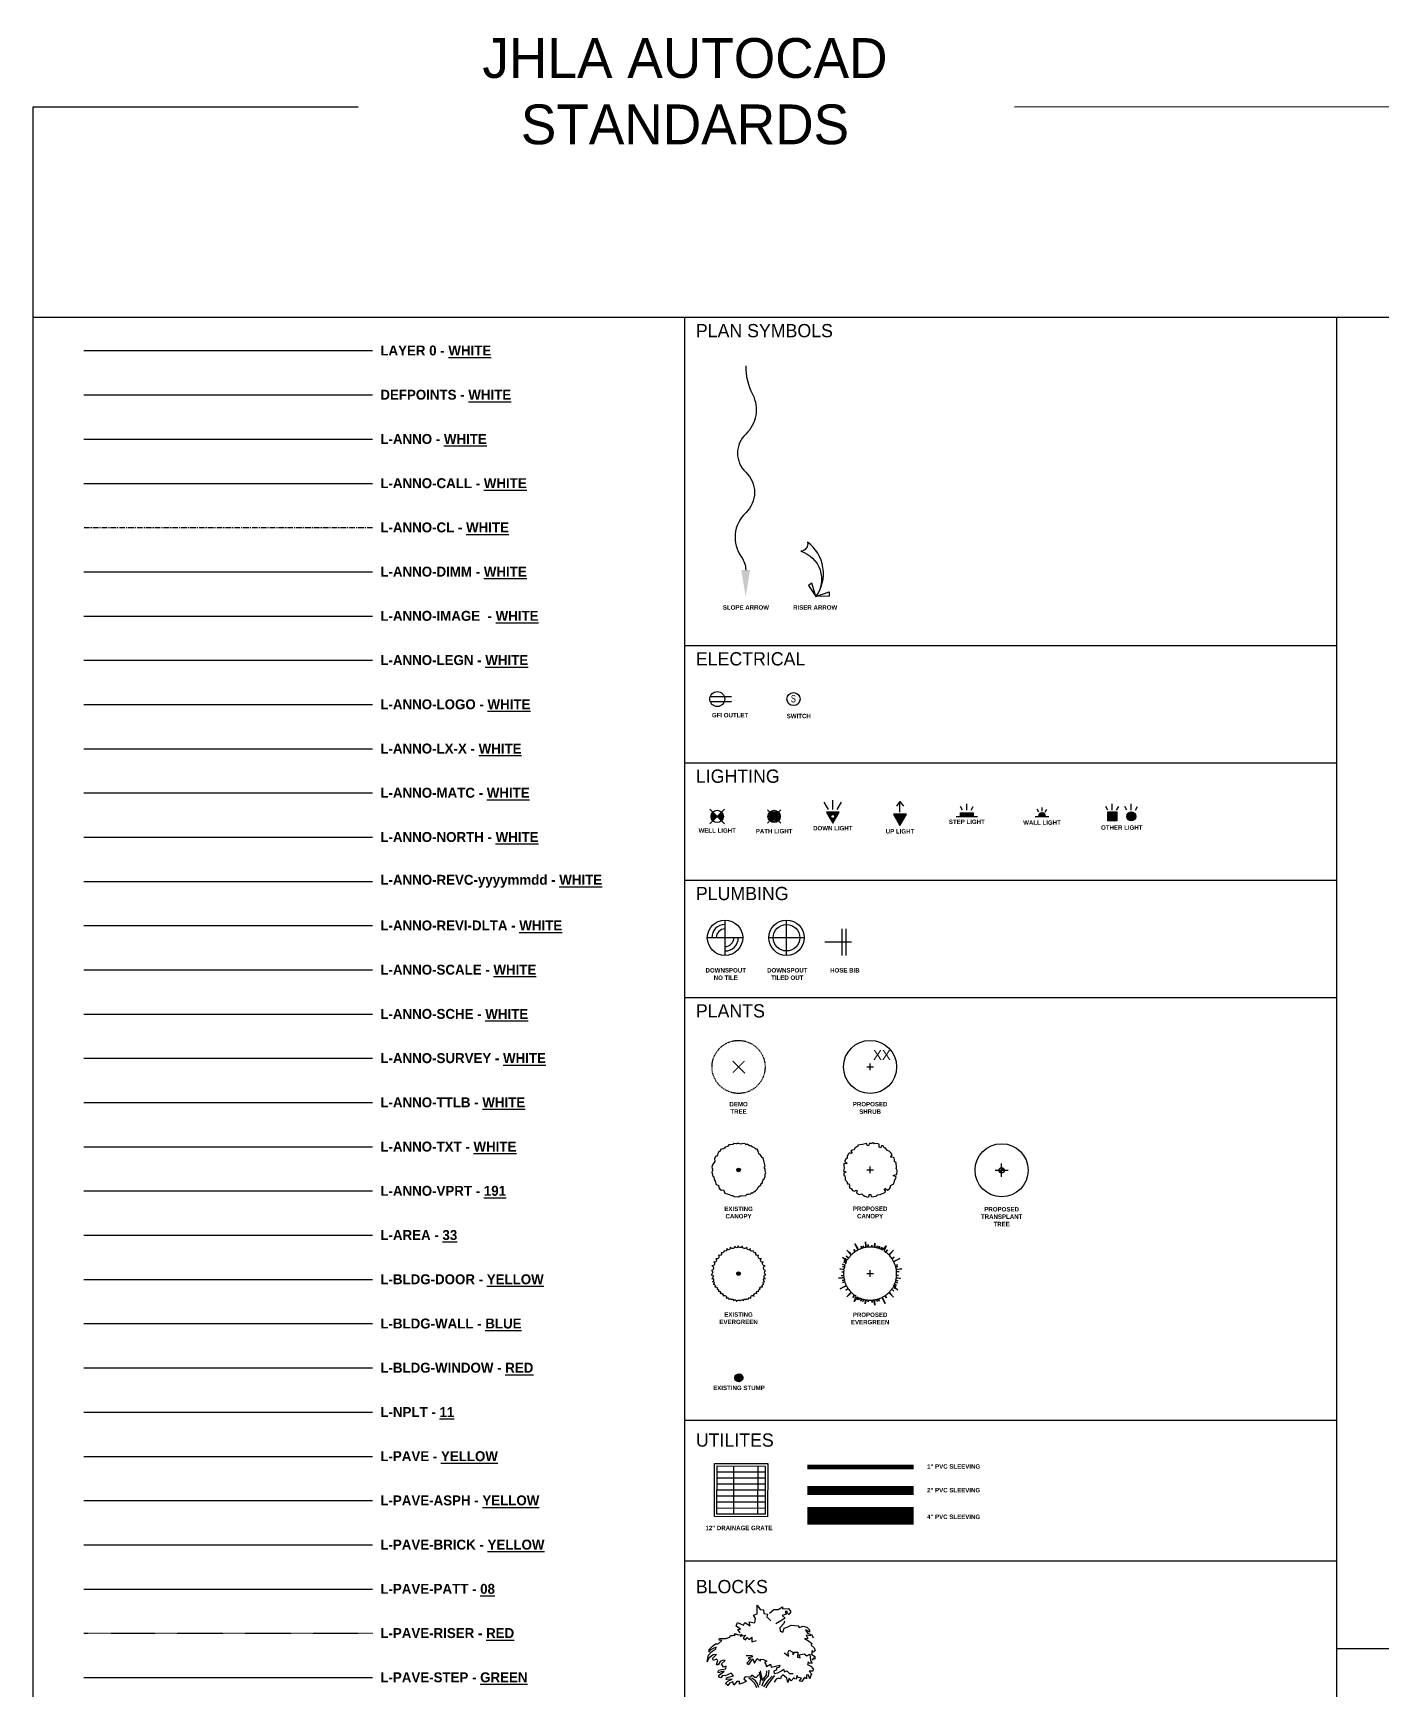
# Model space of a CAD drawing. Header units: inches. Extents: x -415 to 14109, y -1276 to 3235.
# Drawn here: x -414.8 to -109.8, y -550.2 to -175.6 of the extents above; entities that cross this region are included whole.
import ezdxf
from ezdxf.enums import TextEntityAlignment as Align

# ---------------------------------------------------------------- set-up
doc = ezdxf.new("R2010")
doc.units = ezdxf.units.IN
doc.header["$MEASUREMENT"] = 0
doc.set_wipeout_variables(frame=1)
for name, pattern in [('CENTER', [2, 1.25, -0.25, 0.25, -0.25]), ('DASHED', [0.75, 0.5, -0.25]), ('HIDDEN2', [0.1875, 0.125, -0.0625])]:
    doc.linetypes.add(name, pattern=pattern)
for name, color, linetype in [('L-ANNO', 7, 'Continuous'), ('L-ANNO-CALL', 7, 'Continuous'), ('L-ANNO-CL', 7, 'CENTER'), ('L-ANNO-DIMM', 7, 'Continuous'), ('L-ANNO-IMAGE', 7, 'Continuous'), ('L-ANNO-LEGN', 7, 'Continuous'), ('L-ANNO-LOGO', 7, 'Continuous'), ('L-ANNO-LX-X', 7, 'Continuous'), ('L-ANNO-MATC', 7, 'Continuous'), ('L-ANNO-NORTH', 7, 'Continuous'), ('L-ANNO-REVC-yyyymmdd', 7, 'Continuous'), ('L-ANNO-REVI-DLTA', 7, 'Continuous'), ('L-ANNO-SCALE', 7, 'Continuous'), ('L-ANNO-SCHE', 7, 'Continuous'), ('L-ANNO-SURVEY', 7, 'Continuous'), ('L-ANNO-TTLB', 7, 'Continuous'), ('L-ANNO-TXT', 7, 'Continuous'), ('L-BLDG-DOOR', 2, 'Continuous'), ('L-BLDG-WALL', 5, 'Continuous'), ('L-BLDG-WINDOW', 1, 'Continuous'), ('L-PAVE', 2, 'Continuous'), ('L-PAVE-ASPH', 2, 'Continuous'), ('L-PAVE-BRICK', 2, 'Continuous'), ('L-PAVE-PATT', 8, 'Continuous'), ('L-PAVE-RISER', 1, 'HIDDEN2'), ('L-PAVE-STEP', 3, 'Continuous'), ('L-PLNT-SHRB', 2, 'Continuous'), ('L-PLNT-TRAN', 2, 'Continuous'), ('L-PLNT-TREE', 2, 'Continuous'), ('L-TOPO-ANNO', 7, 'Continuous'), ('L-TTLB', 7, 'Continuous'), ('L-UTIL-DS', 30, 'Continuous'), ('L-UTIL-GFI', 30, 'Continuous'), ('L-UTIL-HB', 30, 'Continuous'), ('L-UTIL-LIGHT', 30, 'Continuous'), ('L-UTIL-SLEEVING', 9, 'DASHED'), ('L-UTIL-STRM', 30, 'STORM'), ('L-UTIL-SWCH', 30, 'Continuous'), ('LD-DEMO-PLNT', 8, 'HIDDEN2'), ('LX-STUMP', 1, 'Continuous'), ('LX-TREE', 83, 'Continuous')]:
    doc.layers.add(name, color=color, linetype=linetype)
for name, color, linetype, plot in [('L-ANNO-VPRT', 191, 'Continuous', False), ('L-AREA', 33, 'Continuous', False), ('L-NPLT', 11, 'Continuous', False)]:
    doc.layers.add(name, color=color, linetype=linetype, plot=plot)
doc.styles.add('JHLA Title 2', font='')
doc.styles.get("Standard").update_dxf_attribs({"font": ''})
doc.styles.add('TEXT 1-8', font='', dxfattribs={"height": 12})
doc.styles.add('TEXT 24', font='', dxfattribs={"height": 2.25})
doc.styles.get('JHLA Title 2').set_extended_font_data('Avenir LT Std 55 Roman')
doc.styles.get('Standard').set_extended_font_data('FrancophilSans', bold=True)
doc.styles.get('TEXT 1-8').set_extended_font_data('Avenir LT Std 55 Roman')
doc.styles.get('TEXT 24').set_extended_font_data('Avenir LT Std 55 Roman')
doc.linetypes.add('STORM', pattern='A,0.506729,-0.083333,[")",Standard,S=0.1,R=360,X=0,Y=-0.05],-0.116667', length=0.706729)

# ---------------------------------------------------------------- blocks, each defined once
blk = doc.blocks.new('LX-PLNT-TREE-EVER')
for p, q in [((-0.75, 0), (0.75, 0)), ((0, -0.75), (0, 0.75))]:
    blk.add_line(p, q)
at = {"flags": 128}
for points in [[(-4.89, 3.49), (-5.02, 3.63), (-5.4, 3.94), (-5.11, 3.74), (-4.97, 3.65), (-4.81, 3.59)], [(-5.94, 0.89), (-6.2, 0.96), (-6.86, 1.08), (-6.19, 1.04), (-6.07, 1.03), (-5.91, 1.02)], [(-5.99, 0.33), (-6.1, 0.36), (-6.4, 0.41), (-6.09, 0.42), (-5.99, 0.44)], [(-5.3, 2.81), (-5.49, 2.98), (-5.71, 3.18), (-6.28, 3.64), (-5.67, 3.38), (-5.41, 3.29), (-5.09, 3.18)], [(-5.82, 1.45), (-5.91, 1.51), (-6.28, 1.62), (-5.9, 1.53), (-5.8, 1.55)], [(-5.72, 1.81), (-5.8, 1.88), (-6.23, 2.11), (-5.77, 2.02), (-5.65, 2.03)], [(-5.53, 2.34), (-5.63, 2.41), (-5.96, 2.59), (-5.59, 2.47), (-5.48, 2.44)], [(-5.37, 2.68), (-5.5, 2.8), (-5.83, 2.97), (-5.58, 2.86), (-5.45, 2.8), (-5.31, 2.8)], [(-5.45, 2.52), (-5.53, 2.58), (-5.76, 2.74), (-5.52, 2.65), (-5.4, 2.61)], [(4.94, 3.41), (5.04, 3.46), (5.47, 3.71), (5.1, 3.41), (5, 3.32)], [(5.32, 2.77), (5.46, 2.81), (6.74, 3.43), (5.6, 2.79), (5.5, 2.71), (5.38, 2.65)], [(5.69, 1.9), (5.87, 1.94), (6.22, 2.02), (5.95, 1.91), (5.85, 1.86), (5.73, 1.78)], [(5.8, 1.54), (5.91, 1.52), (6.3, 1.58), (5.91, 1.5), (5.83, 1.43)], [(5.92, 0.99), (6.32, 0.99), (7.17, 1.06), (6.29, 0.94), (6.08, 0.9), (5.94, 0.86)], [(5.98, 0.5), (6.07, 0.5), (6.57, 0.46), (6.07, 0.41), (5.99, 0.4)], [(-5.92, -0.99), (-6.32, -0.99), (-7.17, -1.06), (-6.29, -0.94), (-6.08, -0.9), (-5.94, -0.86)], [(-5.32, -2.77), (-5.46, -2.81), (-6.74, -3.43), (-5.6, -2.79), (-5.5, -2.71), (-5.38, -2.65)], [(-5.98, -0.5), (-6.07, -0.5), (-6.57, -0.46), (-6.07, -0.41), (-5.99, -0.4)], [(-5.8, -1.54), (-5.91, -1.52), (-6.3, -1.58), (-5.91, -1.5), (-5.83, -1.43)], [(-5.69, -1.9), (-5.87, -1.94), (-6.22, -2.02), (-5.95, -1.91), (-5.85, -1.86), (-5.73, -1.78)], [(-4.94, -3.41), (-5.04, -3.46), (-5.47, -3.71), (-5.1, -3.41), (-5, -3.32)], [(4.89, -3.49), (5.02, -3.63), (5.4, -3.94), (5.11, -3.74), (4.97, -3.65), (4.81, -3.59)], [(5.3, -2.81), (5.49, -2.98), (5.71, -3.18), (6.28, -3.64), (5.67, -3.38), (5.41, -3.29), (5.09, -3.18)], [(5.37, -2.68), (5.5, -2.8), (5.83, -2.97), (5.58, -2.86), (5.45, -2.8), (5.31, -2.8)], [(5.45, -2.52), (5.53, -2.58), (5.76, -2.74), (5.52, -2.65), (5.4, -2.61)], [(5.53, -2.34), (5.63, -2.41), (5.96, -2.59), (5.59, -2.47), (5.48, -2.44)], [(5.72, -1.81), (5.8, -1.88), (6.23, -2.11), (5.77, -2.02), (5.65, -2.03)], [(5.82, -1.45), (5.91, -1.51), (6.28, -1.62), (5.9, -1.53), (5.8, -1.55)], [(5.94, -0.89), (6.2, -0.96), (6.86, -1.08), (6.19, -1.04), (6.07, -1.03), (5.91, -1.02)], [(5.99, -0.33), (6.1, -0.36), (6.4, -0.41), (6.09, -0.42), (5.99, -0.44)]]:
    blk.add_lwpolyline(points, dxfattribs=at)
at = {"elevation": 0, "flags": 128}
for points in [[(-4.3, 4.18), (-4.44, 4.36), (-4.63, 4.6), (-5.28, 5.3), (-4.61, 4.67), (-4.41, 4.49), (-4.17, 4.32)], [(-3.41, 4.94), (-3.46, 5.04), (-3.71, 5.47), (-3.41, 5.1), (-3.32, 5)], [(-2.77, 5.32), (-2.81, 5.46), (-3.43, 6.74), (-2.79, 5.6), (-2.71, 5.5), (-2.65, 5.38)], [(-1.9, 5.69), (-1.94, 5.87), (-2.02, 6.22), (-1.91, 5.95), (-1.86, 5.85), (-1.78, 5.73)], [(-1.54, 5.8), (-1.52, 5.91), (-1.58, 6.3), (-1.5, 5.91), (-1.43, 5.83)], [(-0.99, 5.92), (-0.99, 6.32), (-1.06, 7.17), (-0.94, 6.29), (-0.9, 6.08), (-0.86, 5.94)], [(-0.5, 5.98), (-0.5, 6.07), (-0.46, 6.57), (-0.41, 6.07), (-0.4, 5.99)], [(0.33, 5.99), (0.36, 6.1), (0.41, 6.4), (0.42, 6.09), (0.44, 5.99)], [(0.89, 5.94), (0.96, 6.2), (1.08, 6.86), (1.04, 6.19), (1.03, 6.07), (1.02, 5.91)], [(1.45, 5.82), (1.51, 5.91), (1.62, 6.28), (1.53, 5.9), (1.55, 5.8)], [(1.81, 5.72), (1.88, 5.8), (2.11, 6.23), (2.02, 5.77), (2.03, 5.65)], [(2.34, 5.53), (2.41, 5.63), (2.59, 5.96), (2.47, 5.59), (2.44, 5.48)], [(2.52, 5.45), (2.58, 5.53), (2.74, 5.76), (2.65, 5.52), (2.61, 5.4)], [(2.68, 5.37), (2.8, 5.5), (2.97, 5.83), (2.86, 5.58), (2.8, 5.45), (2.8, 5.31)], [(2.81, 5.3), (2.98, 5.49), (3.18, 5.71), (3.64, 6.28), (3.38, 5.67), (3.29, 5.41), (3.18, 5.09)], [(3.49, 4.89), (3.63, 5.02), (3.94, 5.4), (3.74, 5.11), (3.65, 4.97), (3.59, 4.81)], [(4.18, 4.3), (4.36, 4.44), (4.6, 4.63), (5.3, 5.28), (4.67, 4.61), (4.49, 4.41), (4.32, 4.17)], [(-4.18, -4.3), (-4.36, -4.44), (-4.6, -4.63), (-5.3, -5.28), (-4.67, -4.61), (-4.49, -4.41), (-4.32, -4.17)], [(-3.49, -4.89), (-3.63, -5.02), (-3.94, -5.4), (-3.74, -5.11), (-3.65, -4.97), (-3.59, -4.81)], [(-2.81, -5.3), (-2.98, -5.49), (-3.18, -5.71), (-3.64, -6.28), (-3.38, -5.67), (-3.29, -5.41), (-3.18, -5.09)], [(-2.68, -5.37), (-2.8, -5.5), (-2.97, -5.83), (-2.86, -5.58), (-2.8, -5.45), (-2.8, -5.31)], [(-2.52, -5.45), (-2.58, -5.53), (-2.74, -5.76), (-2.65, -5.52), (-2.61, -5.4)], [(-2.34, -5.53), (-2.41, -5.63), (-2.59, -5.96), (-2.47, -5.59), (-2.44, -5.48)], [(-1.81, -5.72), (-1.88, -5.8), (-2.11, -6.23), (-2.02, -5.77), (-2.03, -5.65)], [(-1.45, -5.82), (-1.51, -5.91), (-1.62, -6.28), (-1.53, -5.9), (-1.55, -5.8)], [(-0.89, -5.94), (-0.96, -6.2), (-1.08, -6.86), (-1.04, -6.19), (-1.03, -6.07), (-1.02, -5.91)], [(-0.33, -5.99), (-0.36, -6.1), (-0.41, -6.4), (-0.42, -6.09), (-0.44, -5.99)], [(0.5, -5.98), (0.5, -6.07), (0.46, -6.57), (0.41, -6.07), (0.4, -5.99)], [(0.99, -5.92), (0.99, -6.32), (1.06, -7.17), (0.94, -6.29), (0.9, -6.08), (0.86, -5.94)], [(1.54, -5.8), (1.52, -5.91), (1.58, -6.3), (1.5, -5.91), (1.43, -5.83)], [(1.9, -5.69), (1.94, -5.87), (2.02, -6.22), (1.91, -5.95), (1.86, -5.85), (1.78, -5.73)], [(2.77, -5.32), (2.81, -5.46), (3.43, -6.74), (2.79, -5.6), (2.71, -5.5), (2.65, -5.38)], [(3.41, -4.94), (3.46, -5.04), (3.71, -5.47), (3.41, -5.1), (3.32, -5)], [(4.3, -4.18), (4.44, -4.36), (4.63, -4.6), (5.28, -5.3), (4.61, -4.67), (4.41, -4.49), (4.17, -4.32)]]:
    blk.add_lwpolyline(points, dxfattribs=at)
for start, end in [(135.7936, 143.2259), (124.6209, 134.0151), (117.4973, 123.6165), (108.4973, 116.2026), (104.8208, 107.2292), (99.4973, 103.8166), (94.7763, 98.215), (86.8209, 93.7869), (81.4973, 85.8165), (76.0208, 80.2405), (72.4208, 75.0166), (67.0209, 70.2545), (65.2209, 66.0165), (63.4973, 64.2165), (62.0485, 62.2406), (54.4973, 57.9484), (45.7936, 53.2259), (34.6209, 44.0151), (176.8209, 183.7869), (171.4973, 175.8165), (166.0208, 170.2405), (162.4208, 165.0166), (157.0209, 160.2545), (155.2209, 156.0165), (153.4973, 154.2165), (152.0485, 152.2406), (144.4973, 147.9484), (27.4973, 33.6165), (18.4973, 26.2026), (14.8208, 17.2292), (9.4973, 13.8166), (4.7763, 8.215), (356.8209, 3.7869), (184.7763, 188.215), (189.4973, 193.8166), (194.8208, 197.2292), (198.4973, 206.2026), (207.4973, 213.6165), (214.6209, 224.0151), (315.7936, 323.2259), (324.4973, 327.9484), (332.0485, 332.2406), (333.4973, 334.2165), (335.2209, 336.0165), (337.0209, 340.2545), (342.4208, 345.0166), (346.0208, 350.2405), (351.4973, 355.8165), (225.7936, 233.2259), (234.4973, 237.9484), (242.0485, 242.2406), (243.4973, 244.2165), (245.2209, 246.0165), (247.0209, 250.2545), (252.4208, 255.0166), (256.0208, 260.2405), (261.4973, 265.8165), (266.8209, 273.7869), (274.7763, 278.215), (279.4973, 283.8166), (284.8208, 287.2292), (288.4973, 296.2026), (297.4973, 303.6165), (304.6209, 314.0151)]:
    blk.add_arc((0, 0), 6, start, end)
blk = doc.blocks.new('L-ANNO-RISER')
at = {"linetype": 'Continuous'}
blk.add_lwpolyline([(-1.59, -6.56, 0.414214), (-3.51, 5.76, -0.487847), (-5.03, 3.68, -0.517065)], format="xyb", close=True, dxfattribs=at)
for points in [[(-1.59, -6.56), (-2.48, -3.51), (-3.3, -4.06), (-1.59, -6.56)], [(-1.59, -6.56), (1.41, -5.49), (1.44, -6.48), (-1.59, -6.56)]]:
    blk.add_lwpolyline(points, dxfattribs=at)
blk = doc.blocks.new('LX-PLNT-TREE-CANO')
h = blk.add_hatch(color=256)
h.dxf.hatch_style = 1
h.paths.add_polyline_path([(0.42, 0, 1), (-0.42, 0, 1)])
blk.add_lwpolyline([(-0.26, 5.99), (-0.34, 5.95), (-0.47, 5.92), (-0.65, 5.94), (-1.17, 5.96), (-1.28, 5.75), (-1.8, 5.65), (-2.19, 5.65), (-2.53, 5.31), (-3.06, 5.15), (-3.18, 4.95), (-3.42, 4.76), (-3.55, 4.76), (-4.08, 4.6), (-4.16, 4.26), (-4.57, 4), (-4.68, 3.74), (-4.73, 3.45), (-4.74, 3.33), (-4.93, 3.09), (-5.2, 3.06), (-5.46, 2.49), (-5.36, 1.88), (-5.62, 1.6), (-5.86, 1.2), (-6.07, 0.66), (-5.93, 0.24), (-5.97, 0.24), (-5.92, -0.13), (-5.93, -0.21), (-6.04, -0.52), (-5.78, -1.49), (-5.57, -1.57), (-5.49, -2.19), (-5.31, -2.51), (-5.04, -3.32), (-4.68, -3.45), (-4.56, -3.44), (-4.43, -3.73), (-4.5, -3.92), (-4.23, -4.36), (-3.82, -4.55), (-3.42, -4.52), (-3.29, -4.89), (-3.11, -5.28), (-2.38, -5.44), (-1.54, -5.8), (-1.35, -5.77), (-1.31, -5.81), (-1.21, -5.84), (-1.13, -5.94), (-0.99, -6.01), (-0.05, -6.04), (0.37, -5.85), (0.61, -5.88), (1.68, -5.8), (1.91, -5.49), (2.36, -5.44), (2.75, -5.36), (2.96, -5.1), (3.18, -5.21), (3.33, -5.11), (3.43, -4.91), (3.85, -4.73), (4.27, -4.26), (4.45, -3.87), (5, -3.34), (5.05, -3.14), (5.45, -2.93), (5.45, -2.53), (5.57, -2.35), (5.59, -2.12), (5.81, -2.01), (5.99, -1.49), (5.99, -0.98), (6.15, -0.6), (6.02, -0.26), (5.99, 0.26), (5.89, 0.37), (5.84, 0.69), (5.99, 0.84), (5.79, 1.78), (5.6, 2.77), (5.37, 2.83), (4.92, 3.51), (4.61, 3.64), (4.48, 4.11), (4.29, 4.34), (4.33, 4.54), (4.18, 4.72), (3.88, 4.68), (3.61, 4.97), (3.09, 5.21), (2.78, 5.44), (2.46, 5.49), (1.97, 5.81), (1.74, 5.66), (1.56, 5.82), (1.52, 5.94), (0.97, 5.96), (0.53, 5.86), (0.08, 5.96)], close=True)
blk.add_circle((0, 0), 0.417)
blk = doc.blocks.new('L-PLNT-TREE-EVER')
h = blk.add_hatch(color=256)
h.dxf.hatch_style = 1
h.paths.add_polyline_path([(0.42, 0, 1), (-0.42, 0, 1)])
blk.add_lwpolyline([(-0.12, 6.27, -1.077378), (-0.81, 6.17, -0.729944), (-1.88, 5.96, -0.473908), (-1.88, 5.96, -0.930779), (-2.67, 5.64, -0.725132), (-3.28, 5.12, -0.293955), (-3.28, 5.12, -0.485219), (-3.93, 4.68, -0.782069), (-4.54, 4.14, 0.615438), (-4.54, 4.14, -0.091426), (-4.54, 4.14, -0.741025), (-5.16, 3.36, 0.024001), (-5.16, 3.36, -0.926727), (-5.59, 2.63, -0.765658), (-6.01, 1.74, -0.51887), (-6.01, 1.74, -0.757263), (-6.11, 0.69, -0.584524), (-6.19, -0.24, -0.918259), (-6.08, -1.07, -0.622331), (-6.08, -1.07, -0.880718), (-5.89, -1.83, -1.09233), (-5.74, -2.35, -0.246817), (-5.4, -2.53, -0.349452), (-5.38, -3, -0.162321), (-5.38, -3, -0.652717), (-4.87, -3.54, -0.738967), (-4.58, -3.99, -0.551726), (-4.58, -3.99, -0.793866), (-4.15, -4.51, -0.72317), (-3.51, -5.11, -0.895667), (-2.79, -5.58, -0.732057), (-2.13, -5.87, -0.888677), (-1.64, -5.95, -0.960437), (-1.13, -6.13, -0.779847), (-0.43, -6.28, -0.604595), (0.38, -6.19, -0.756218), (1.09, -6.15, -0.900425), (1.64, -5.95, -0.888677), (2.13, -5.87, -0.732057), (2.79, -5.58, -0.895667), (3.51, -5.11, -0.72317), (4.15, -4.51, -0.793866), (4.58, -3.99), (4.58, -3.99, -0.738967), (4.87, -3.54, -0.652717), (5.38, -3), (5.38, -3, -0.349452), (5.4, -2.53, -0.246817), (5.74, -2.35, -1.09233), (5.89, -1.83, -0.880718), (6.08, -1.07), (6.08, -1.07, -0.918259), (6.19, -0.24, -0.584524), (6.11, 0.69, -0.757263), (6.01, 1.74), (6.01, 1.74, -0.765658), (5.59, 2.63, -0.926727), (5.16, 3.36), (5.16, 3.36, -0.741025), (4.54, 4.14), (4.54, 4.14), (4.54, 4.14, -0.782069), (3.93, 4.68, -0.485219), (3.28, 5.12), (3.28, 5.12, -0.725132), (2.67, 5.64, -0.930779), (1.88, 5.96), (1.88, 5.96, -0.729944), (0.81, 6.17, -0.761613)], format="xyb", close=True)
blk.add_circle((0, 0), 0.417)
blk = doc.blocks.new('*U14')
for points in [[(6, 0), (0, 0)], [(3.87, -3), (3.87, 3)], [(4.82, -3), (4.82, 3)]]:
    blk.add_lwpolyline(points)
blk = doc.blocks.new('*U23')
blk.add_lwpolyline([(0, 24, 0.119311), (1.55, 17.58, -0.334191), (0, 8.54, 0.431717), (0, 0, -0.431717), (0, -9.23, 0.375625), (-0.97, -19.22, -0.153464), (0, -22.16, -0.041725)], format="xyb")
blk.add_solid([(1, -22.16), (0, -28.16), (-1, -22.16)])
blk = doc.blocks.new('L-ANNO-DS-TILEOUT')
for points in [[(0, -4), (0, 4)], [(4, 0), (-4, 0)]]:
    blk.add_lwpolyline(points)
for radius in [4, 3]:
    blk.add_circle((0, 0), radius)
blk = doc.blocks.new('L-ANN-DS-NOTILE')
for points in [[(0, -4), (0, 4)], [(4, 0), (-4, 0)]]:
    blk.add_lwpolyline(points)
blk.add_circle((0, 0), 4)
for radius, start, end in [(3, 90, 180), (2, 90, 180), (2, 270, 360), (3, 270, 360)]:
    blk.add_arc((0, 0), radius, start, end)
blk = doc.blocks.new('L-PLNT-TREE-CANO')
for p, q in [((-0.75, 0), (0.75, 0)), ((0, -0.75), (0, 0.75))]:
    blk.add_line(p, q)
blk.add_lwpolyline([(-5.98, -0.3), (-5.54, -0.38), (-5.51, -0.51), (-5.93, -0.7), (-5.96, -1.22), (-5.75, -1.33), (-5.64, -1.85), (-5.64, -2.25), (-5.3, -2.59), (-5.14, -3.11), (-4.78, -3.11), (-4.59, -3.35), (-4.75, -3.61), (-4.59, -4.14), (-4.25, -4.22), (-3.99, -4.64), (-3.72, -4.74), (-3.44, -4.8), (-3.2, -4.53), (-2.96, -4.72), (-3.04, -5.27), (-2.46, -5.53), (-1.86, -5.43), (-1.57, -5.69), (-1.18, -5.93), (-0.62, -6.14), (-0.2, -6.01), (-0.2, -5.56), (0.16, -5.51), (0.24, -6.01), (0.56, -6.11), (1.53, -5.85), (1.61, -5.64), (2.24, -5.56), (2.56, -5.38), (3.37, -5.11), (3.5, -4.74), (3.21, -4.35), (3.5, -4.22), (3.97, -4.56), (4.42, -4.3), (4.61, -3.88), (4.58, -3.48), (4.95, -3.35), (5.34, -3.17), (5.5, -2.43), (5.87, -1.59), (5.74, -1.48), (5.26, -1.35), (5.31, -1.14), (5.89, -1.06), (6.08, -1.04), (6.1, -0.09), (5.92, 0.33), (5.95, 0.57), (5.87, 1.64), (5.55, 1.88), (5.5, 2.33), (5.42, 2.72), (5.16, 2.93), (4.79, 2.83), (4.68, 2.99), (4.97, 3.41), (4.79, 3.83), (4.32, 4.25), (3.92, 4.43), (3.4, 4.98), (3.19, 5.04), (2.98, 5.43), (2.58, 5.43), (2.4, 5.01), (2.08, 5.14), (2.06, 5.8), (1.53, 5.98), (0.93, 5.88), (0.64, 6.14), (0.3, 6.01), (-0.23, 5.98), (-0.28, 5.54), (-0.6, 5.48), (-0.81, 5.98), (-1.75, 5.77), (-2.75, 5.59), (-2.8, 5.35), (-3.49, 4.91), (-3.62, 4.59), (-4.09, 4.46), (-4.33, 4.27), (-4.09, 3.88), (-4.28, 3.72), (-4.67, 3.85), (-4.96, 3.59), (-5.2, 3.06), (-5.22, 2.64), (-5.49, 2.43), (-5.8, 1.93), (-5.25, 1.59), (-5.41, 1.41), (-5.93, 1.49), (-5.96, 0.93), (-5.85, 0.49), (-5.96, 0.04)], close=True)
blk = doc.blocks.new('L-PLNT-SHRUB')
for p, q in [((-0.75, 0), (0.75, 0)), ((0, -0.75), (0, 0.75))]:
    blk.add_line(p, q)
blk.add_circle((0, 0), 6)
at = {"layer": 'L-NPLT', "insert": (0.67, 3.82), "char_height": 2.25, "attachment_point": 1, "style": 'TEXT 24'}
blk.add_mtext_dynamic_manual_height_columns('XX', width=3.4308, gutter_width=0.625, heights=[0], dxfattribs=at)
blk = doc.blocks.new('L-LITE-01')
h = blk.add_hatch(color=256)
h.paths.add_polyline_path([(-0.99, -0.99), (0, 0), (-0.99, 0.99, 0.198912), (-1.39, 0, 0.198912)])
h.paths.add_polyline_path([(0, 0), (0.99, -0.99, 0.198912), (1.39, 0, 0.198912), (0.99, 0.99)])
for p, q in [((-1.65, 1.65), (0.99, -0.99)), ((-0.99, -0.99), (1.65, 1.65)), ((-1.65, -1.65), (-0.99, -0.99)), ((0.99, -0.99), (1.65, -1.65))]:
    blk.add_line(p, q)
blk.add_circle((0, 0), 1.39)
blk = doc.blocks.new('L-LITE-02')
h = blk.add_hatch(color=256)
edge = h.paths.add_edge_path()
edge.add_arc((0, 0), 0.84, 0, 360)
for p, q in [((-1.52, 1.52), (-0.79, 0.79)), ((0.79, 0.79), (1.52, 1.52)), ((-1.52, -1.52), (-0.79, -0.79)), ((0.79, -0.79), (1.52, -1.52))]:
    blk.add_line(p, q)
for radius in [1.39, 1.12, 0.84]:
    blk.add_circle((0, 0), radius)
blk = doc.blocks.new('L-LITE--03')
h = blk.add_hatch(color=256)
h.paths.add_polyline_path([(1.46, 2.53), (-1.46, 2.53), (0, 0)])
h.paths.add_polyline_path([(0.45, 1.56, 1), (-0.45, 1.56, 1)], flags=16)
for p, q in [((-0.98, 3.13), (-1.94, 4.79)), ((0, 3.13), (0, 5.21)), ((0.98, 3.13), (1.94, 4.79))]:
    blk.add_line(p, q)
blk.add_lwpolyline([(0, 0), (1.46, 2.53), (-1.46, 2.53)], close=True)
blk.add_circle((0, 1.56), 0.445)
blk = doc.blocks.new('L-TRANSHRUB')
h = blk.add_hatch(color=256)
h.dxf.hatch_style = 1
edge = h.paths.add_edge_path()
edge.add_line((-0.6, 0), (0, 0))
edge.add_line((0, 0), (0, -0.6))
edge.add_arc((0, 0), 0.6, 179.9947, 270.0041, ccw=False)
h = blk.add_hatch(color=256)
h.dxf.hatch_style = 1
edge = h.paths.add_edge_path()
edge.add_line((0, 0.6), (0, 0))
edge.add_line((0, 0), (0.6, 0))
edge.add_arc((0, 0), 0.6, 359.9994, 450.1395)
for points in [[(-1.5, 0), (1.5, 0)], [(0, -1.5), (0, 1.5)], [(0, 0.6), (0, -0.6)]]:
    blk.add_lwpolyline(points)
for radius in [6, 0.6]:
    blk.add_circle((0, 0), radius)
blk = doc.blocks.new('LX-PLNT-STMP')
for points in [[(-0.17, 0.85, -0.231652), (0.64, 0.69, -0.547127), (0.56, -0.67, -1.284125)], [(-0.16, 0.81, -0.232144), (0.61, 0.65, -0.548989), (0.53, -0.63, -1.2882)], [(-0.14, 0.73, -0.233284), (0.56, 0.59, -0.553398), (0.49, -0.56, -1.297805)], [(-0.09, 0.49, -0.238828), (0.41, 0.39, -0.576864), (0.34, -0.35, -1.348086)], [(-0.07, 0.4, -0.242036), (0.36, 0.32, -0.592236), (0.29, -0.28, -1.38027)], [(-0.05, 0.32, -0.246695), (0.31, 0.25, -0.617477), (0.25, -0.21, -1.431893)], [(-0.04, 0.28, -0.24992), (0.29, 0.22, -0.63741), (0.22, -0.18, -1.471633)], [(-0.02, 0.2, -0.25973), (0.24, 0.15, -0.716096), (0.17, -0.1, -1.620485)]]:
    blk.add_lwpolyline(points, format="xyb", close=True)
blk = doc.blocks.new('L-UTIL-GFI')
for p, q in [((-1.59, 0.56), (3.24, 0.56)), ((-1.59, -0.56), (3.24, -0.56))]:
    blk.add_line(p, q)
blk.add_circle((0, 0), 1.69)
blk = doc.blocks.new('L-SHRUB-03')
blk.add_wipeout([(5.49, -0.12), (6.25, 1.52), (7.98, 4.04), (10.67, 7.38), (10.33, 3.47), (11.53, 5.24), (13.07, 5.75), (14.24, 5.46), (14.58, 6.66), (15.59, 7.79), (17.96, 5.84), (18.49, 3.2), (19.41, 5.74), (20.55, 4.26), (22.33, 6.23), (22.46, 5.32), (23.46, 5.15), (24.08, 7.33), (24.59, 6.18), (26.53, 5.75), (25.52, 4.26), (25.75, 3.97), (26.79, 3.81), (28.5, 6.11), (29.6, 5.46), (29.64, 7.64), (30.78, 7.54), (31.57, 5.42), (32.36, 8.15), (32.89, 7.84), (31.08, 9.96), (33.26, 9.92), (33.63, 11.27), (32.12, 12.92), (30.27, 13.85), (30.63, 15.47), (30.92, 14.68), (33.03, 14.66), (31.95, 16.36), (32.91, 16.48), (33.83, 17.69), (34.5, 16.98), (34.62, 18.64), (32.65, 19.93), (33.01, 22.21), (33.66, 21.23), (34.69, 22.07), (34.11, 23.82), (32.43, 25.29), (32.77, 26.21), (30.79, 27.83), (29.77, 28.48), (28.5, 29.01), (30.35, 29.17), (29.48, 31.21), (32.06, 30.87), (33.52, 29.74), (32.75, 31.5), (30.27, 32.5), (29.05, 34.45), (31.33, 33.09), (31.38, 34.33), (29.79, 35.9), (27.71, 36.49), (25.33, 35.85), (24.63, 36.71), (20.6, 37.07), (16.38, 35.3), (15.66, 32.97), (13.95, 33.52), (13.88, 35.63), (16.21, 38.21), (16.54, 39.55), (16.96, 41.3), (15.21, 42.96), (17.46, 43.71), (17.04, 45.21), (18.21, 45.54), (18.21, 44.46), (19.13, 43.54), (20.37, 45.13), (18.83, 46.96), (15.29, 46.88), (15.32, 48.02), (12.88, 46.54), (10.19, 46.38), (7.76, 44.34), (8.46, 39.8), (6.13, 42.04), (6.5, 43.73), (4.21, 44.04), (4.09, 46.29), (2.19, 46.36), (0.38, 48.96), (0.3, 43.86), (-1.77, 43.12), (-0.62, 41.05), (-1.04, 38.63), (-4.37, 39.13), (-3.87, 36.8), (-6.95, 38.8), (-7.67, 37.12), (-11.37, 38.71), (-12.12, 36.55), (-9.57, 34.89), (-11.2, 34.55), (-9.69, 32.7), (-8.56, 31.55), (-10.87, 31.46), (-12.36, 32.08), (-13.34, 32.03), (-12.78, 31.19), (-14.12, 31.05), (-15.37, 31.13), (-15.81, 30.06), (-18.26, 29.34), (-21.88, 29.22), (-22.14, 28.55), (-20.66, 28), (-22.7, 26.13), (-24.28, 26.15), (-28.12, 22.72), (-28.19, 21.22), (-27.43, 22.39), (-23.87, 24.21), (-24.09, 23.24), (-26.42, 21.47), (-28.55, 19.38), (-29.3, 15.52), (-28.19, 17.72), (-25.7, 19.63), (-23.78, 19.81), (-26.11, 17.47), (-25.53, 16.22), (-23.7, 16.97), (-22.95, 16.3), (-23.78, 13.69), (-22.72, 13.74), (-21.66, 15.54), (-19.86, 16.47), (-18.7, 16.3), (-20.87, 14.29), (-19.62, 12.32), (-18.06, 12.9), (-18.12, 11.24), (-22.28, 10.47), (-22.86, 9.39), (-22.37, 8.9), (-19.12, 9.9), (-22.31, 7.33), (-22.34, 6.35), (-22.31, 7.33), (-22.34, 6.35), (-21.2, 5.97), (-20.25, 7.38), (-18.59, 7.16), (-15.12, 8.8), (-13.62, 7.05), (-17.53, 6.14), (-18.06, 4.88), (-14.44, 5.12), (-17.1, 3.9), (-18.45, 2.55), (-17.11, 1.47), (-16.02, 2.84), (-14.03, 3.64), (-13.53, 1.55), (-11.78, 3.72), (-10.12, 3.75), (-10.05, 2.17), (-7.65, 2.91), (-5.94, 4.02), (-7.55, 5.34), (-6.7, 6.64), (-4.59, 5.74), (-3.14, 4.81), (-1.02, 2.55), (0.15, -0.06)])
at = {"flags": 128}
for points in [[(-9.69, 32.7), (-11.2, 34.55), (-9.57, 34.89), (-12.12, 36.55), (-11.37, 38.71), (-7.67, 37.12), (-6.95, 38.8), (-3.87, 36.8), (-4.37, 39.13), (-1.04, 38.63), (-0.62, 41.05), (-1.77, 43.12), (0.3, 43.86), (0.38, 48.96), (2.19, 46.36), (4.09, 46.29), (4.21, 44.04), (6.5, 43.73), (6.13, 42.04), (8.46, 39.8)], [(7.76, 44.34), (10.19, 46.38), (12.88, 46.54), (15.32, 48.02), (15.29, 46.88), (18.83, 46.96), (20.37, 45.13), (19.13, 43.54), (18.21, 44.46), (18.21, 45.54), (17.04, 45.21), (17.46, 43.71), (15.21, 42.96), (16.96, 41.3), (11.46, 38.05)], [(16.54, 39.55), (16.21, 38.21), (13.88, 35.63), (13.95, 33.52), (15.66, 32.97), (16.38, 35.3), (18.21, 35.96), (20.6, 37.07), (24.63, 36.71), (25.33, 35.85), (27.71, 36.49), (29.79, 35.9), (31.38, 34.33), (31.33, 33.09), (29.05, 34.45), (30.27, 32.5), (32.75, 31.5), (33.52, 29.74)], [(-22.14, 28.55), (-21.88, 29.22), (-18.26, 29.34), (-15.81, 30.06), (-15.37, 31.13), (-14.12, 31.05), (-12.78, 31.19), (-13.34, 32.03), (-12.36, 32.08), (-10.87, 31.46), (-8.56, 31.55), (-9.69, 30.59), (-6.37, 31.3), (-7.87, 29.38), (-6.62, 28.38), (-5.63, 29.82), (-4.38, 28.74), (-2.79, 29.96), (-2.87, 27.21), (-0.12, 28.05)], [(32.06, 30.87), (29.48, 31.21), (30.35, 29.17), (28.5, 29.01), (29.77, 28.48), (30.79, 27.83), (32.77, 26.21), (32.43, 25.29), (34.11, 23.82), (34.69, 22.07), (33.66, 21.23), (33.01, 22.21), (32.65, 19.93), (34.62, 18.64), (34.5, 16.98), (33.83, 17.69), (32.91, 16.48)], [(1.3, 7.84), (-0.29, 6.13), (-1.07, 6.25), (-2.87, 7.55), (-3.7, 6.39), (-6.7, 6.64), (-7.55, 5.34), (-5.94, 4.02), (-7.65, 2.91), (-10.05, 2.17), (-10.12, 3.75), (-11.78, 3.72), (-13.53, 1.55), (-14.03, 3.64), (-16.02, 2.84), (-17.11, 1.47), (-18.45, 2.55), (-17.1, 3.9), (-14.44, 5.12), (-18.06, 4.88), (-17.53, 6.14), (-13.62, 7.05), (-15.12, 8.8), (-18.59, 7.16), (-20.25, 7.38), (-21.2, 5.97), (-22.34, 6.35), (-22.31, 7.33), (-19.12, 9.9), (-21.61, 9.39), (-22.37, 8.9), (-22.86, 9.39), (-22.28, 10.47), (-20.7, 10.89), (-18.12, 11.24), (-18.06, 12.9), (-19.62, 12.32), (-20.87, 14.29), (-18.7, 16.3), (-19.86, 16.47), (-21.66, 15.54), (-22.72, 13.74), (-23.78, 13.69), (-22.95, 16.3), (-23.7, 16.97), (-25.53, 16.22), (-26.11, 17.47), (-23.78, 19.81), (-25.7, 19.63), (-28.19, 17.72), (-29.3, 15.52), (-28.55, 19.38), (-26.42, 21.47), (-24.09, 23.24), (-23.87, 24.21), (-25.7, 23.39), (-27.43, 22.39), (-28.19, 21.22), (-28.12, 22.72), (-26.15, 24.67), (-24.28, 26.15), (-22.7, 26.13), (-20.66, 28), (-22.31, 28.35)], [(16.26, 20.8), (19.21, 18.71), (18.47, 20.72), (19.33, 22.36), (21.44, 21.2), (21.52, 19.52), (22.62, 21.11), (24.54, 21.18), (24.24, 18.14), (25.91, 17.82), (25.26, 19.6), (28.23, 20.2), (29.77, 18.97), (31.57, 20), (31.95, 16.36), (33.03, 14.66), (30.92, 14.68), (30.63, 15.47), (30.27, 13.85), (32.12, 12.92), (33.63, 11.27), (33.26, 9.92), (31.08, 9.96), (32.89, 7.84), (32.36, 8.15), (31.57, 5.42), (30.78, 7.54), (29.64, 7.64), (29.6, 5.46), (28.5, 6.11), (26.79, 3.81), (25.75, 3.97), (25.52, 4.26), (26.53, 5.75), (24.59, 6.18), (24.08, 7.33), (23.46, 5.15), (22.46, 5.32), (22.33, 6.23), (20.55, 4.26), (19.41, 5.74), (18.49, 3.2), (17.96, 5.84), (15.59, 7.79), (14.58, 6.66), (14.24, 5.46), (13.07, 5.75), (11.53, 5.24), (10.33, 3.47)], [(-6.12, 19.22), (-2.95, 19.13), (-2.39, 18.47), (-5.01, 17.63), (-3.37, 17.13), (-5.78, 14.68), (-5.03, 14.05), (-4.37, 14.13), (-2.29, 17.3), (-1.2, 14.63), (0.3, 17.38), (2.36, 15.97), (2.5, 17), (4.09, 16.79), (6.05, 15.88), (4.71, 15.05), (5.53, 14.12), (5.96, 12.73), (8.29, 14.05), (8.71, 12.3), (13.79, 13.55), (13.46, 12.13), (12.04, 11.88), (11.63, 10.48), (10.23, 9.92), (10.38, 8.55), (12.61, 8.96), (14.79, 10.05), (16.02, 11.03), (16.59, 9.52), (17.87, 10.07), (19.54, 8.47), (21.71, 8.47)], [(2.21, 10.2), (3.27, 4.37), (5.79, 7.51), (6.05, 10.1)], [(3.36, 1.14), (4.08, 3.54), (5.21, 5.27), (7.09, 7.2), (7.41, 10.44)], [(0.15, -0.06), (-1.02, 2.55), (-3.14, 4.81), (-4.59, 5.74)], [(1.4, 0.27), (0.34, 2.71), (-0.66, 4.22), (-2.87, 5.75)], [(1.57, 9.31), (2.36, 5.34), (1.69, 1.88)], [(4.27, 0.71), (7.22, 4.72), (9.15, 6.96)], [(10.67, 7.38), (7.98, 4.04), (6.25, 1.52), (5.49, -0.12)]]:
    blk.add_lwpolyline(points, dxfattribs=at)
blk = doc.blocks.new("L-UP LIGHT'")
at = {"layer": 'L-UTIL-LIGHT'}
blk.add_hatch(color=256, dxfattribs=at).paths.add_polyline_path([(-218.77, -354.78), (-217.31, -352.25), (-220.23, -352.25)])
for p, q in [((-218.77, -349.32), (-219.57, -350.4)), ((-218.77, -351.74), (-218.77, -349.32)), ((-218.77, -349.32), (-217.97, -350.4))]:
    blk.add_line(p, q, dxfattribs=at)
blk.add_lwpolyline([(-218.77, -354.78), (-217.31, -352.25), (-220.23, -352.25)], close=True, dxfattribs=at)
blk = doc.blocks.new('L-STEP LIGHT')
at = {"layer": 'L-UTIL-LIGHT'}
h = blk.add_hatch(color=256, dxfattribs=at)
h.dxf.hatch_style = 1
h.paths.add_polyline_path([(-205.12, -351.91), (-202.19, -351.91), (-202.19, -352.72), (-205.12, -352.72)])
for p, q in [((-204.64, -351.32), (-205.11, -350.51)), ((-203.66, -351.32), (-203.66, -349.9)), ((-202.68, -351.32), (-202.21, -350.51))]:
    blk.add_line(p, q, dxfattribs=at)
blk.add_lwpolyline([(-205.12, -351.91), (-202.19, -351.91), (-202.19, -352.72), (-205.12, -352.72)], close=True, dxfattribs=at)
blk.add_lwpolyline([(-206.05, -352.72), (-201.26, -352.72)], dxfattribs=at)
blk = doc.blocks.new('L-WALL LIGHT')
at = {"layer": 'L-UTIL-LIGHT'}
h = blk.add_hatch(color=256, dxfattribs=at)
h.dxf.hatch_style = 1
edge = h.paths.add_edge_path()
edge.add_arc((-186.66, -352.72), 0.811, 0, 180)
edge.add_line((-187.47, -352.72), (-185.85, -352.72))
for p, q in [((-187.36, -351.8), (-187.79, -351.07)), ((-186.66, -351.57), (-186.66, -350.72)), ((-185.96, -351.8), (-185.53, -351.07))]:
    blk.add_line(p, q, dxfattribs=at)
blk.add_lwpolyline([(-185.85, -352.72, 1), (-187.47, -352.72)], format="xyb", close=True, dxfattribs=at)
blk.add_lwpolyline([(-188.21, -352.72), (-185.11, -352.72)], dxfattribs=at)
blk = doc.blocks.new('L-OTHER LIGHT (1)')
at = {"layer": 'L-UTIL-LIGHT'}
h = blk.add_hatch(color=256, dxfattribs=at)
h.dxf.hatch_style = 1
h.paths.add_polyline_path([(-171.76, -351.72), (-169.76, -351.72), (-169.76, -353.72), (-171.76, -353.72)])
for p, q in [((-171.75, -351.28), (-172.21, -350.47)), ((-170.76, -351.28), (-170.76, -349.86)), ((-169.78, -351.28), (-169.32, -350.47))]:
    blk.add_line(p, q, dxfattribs=at)
blk.add_lwpolyline([(-171.76, -351.72), (-169.76, -351.72), (-169.76, -353.72), (-171.76, -353.72)], close=True, dxfattribs=at)
blk = doc.blocks.new('L-OTHER LIGHT (2)')
at = {"layer": 'L-UTIL-LIGHT'}
h = blk.add_hatch(color=256, dxfattribs=at)
h.dxf.hatch_style = 1
edge = h.paths.add_edge_path()
edge.add_arc((-166.48, -352.72), 1.01, 0, 360)
for p, q in [((-167.47, -351.28), (-167.93, -350.47)), ((-166.48, -351.28), (-166.48, -349.86)), ((-165.5, -351.28), (-165.04, -350.47))]:
    blk.add_line(p, q, dxfattribs=at)
blk.add_circle((-166.48, -352.72), 1.01, dxfattribs=at)
blk = doc.blocks.new('LD-DEMO-TREE')
at = {"const_width": 0.25}
for points in [[(-167.37, -431.69), (-164.62, -434.44)], [(-164.7, -431.68), (-167.33, -434.31)]]:
    blk.add_lwpolyline(points, dxfattribs=at)
blk.add_circle((-166.04, -433.02), 6)

msp = doc.modelspace()

# ---------------------------------------------------------------- hatches: boundary and pattern name
at = {"layer": 'L-UTIL-STRM'}
h = msp.add_hatch(dxfattribs=at)
h.set_pattern_fill('GRATE', color=9, scale=43.636322, angle=-180.0792752, style=0)
h.set_pattern_definition([(179.9207248, (-57670.1176, 55239.4319), (-0.001886743, -1.363633753), []), (269.920725, (-57670.1176, 55239.432), (5.454535, -0.00754697), [])])
h.paths.add_polyline_path([(-260.132, -499.58807), (-249.22293, -499.60317), (-249.23802, -510.51224), (-260.14709, -510.49714)])

# ---------------------------------------------------------------- linework, layer by layer
for points in [[(-192.85099, -192.26476), (1627.01781, -191.54564), (1627.01781, -1241.90897), (-414.77704, -1242.6281), (-414.77704, -192.26476), (-341.30997, -192.26476)], [(427.01781, -239.9068), (-414.77704, -239.9068)], [(-267.38852, -1242.6281), (-267.38852, -239.9068)], [(-338.02126, -247.49369), (-403.34067, -247.49369)], [(-267.38852, -314.11156), (-120, -314.11156)], [(-267.38852, -340.6432), (-120, -340.6432)], [(-267.38852, -367.17483), (-120, -367.17483)], [(-267.38852, -393.70647), (-120, -393.70647)], [(-267.38852, -489.21276), (-120, -489.21276)], [(-267.38852, -521.01811), (-120, -521.01811)]]:
    msp.add_lwpolyline(points)
at = {"layer": 'Defpoints'}
msp.add_lwpolyline([(-338.02126, -257.49369), (-403.34067, -257.49369)], dxfattribs=at)
at = {"layer": 'L-ANNO'}
msp.add_lwpolyline([(-338.02126, -267.49369), (-403.34067, -267.49369)], dxfattribs=at)
at = {"layer": 'L-ANNO-CALL'}
msp.add_lwpolyline([(-338.02126, -277.49369), (-403.34067, -277.49369)], dxfattribs=at)
at = {"layer": 'L-ANNO-CL'}
msp.add_lwpolyline([(-338.02126, -287.49369), (-403.34067, -287.49369)], dxfattribs=at)
at = {"layer": 'L-ANNO-DIMM'}
msp.add_lwpolyline([(-338.02126, -297.49369), (-403.34067, -297.49369)], dxfattribs=at)
at = {"layer": 'L-ANNO-IMAGE'}
msp.add_lwpolyline([(-338.02126, -307.49369), (-403.34067, -307.49369)], dxfattribs=at)
at = {"layer": 'L-ANNO-LEGN'}
msp.add_lwpolyline([(-338.02126, -317.49369), (-403.34067, -317.49369)], dxfattribs=at)
at = {"layer": 'L-ANNO-LOGO'}
msp.add_lwpolyline([(-338.02126, -327.49369), (-403.34067, -327.49369)], dxfattribs=at)
at = {"layer": 'L-ANNO-LX-X'}
msp.add_lwpolyline([(-338.02126, -337.49369), (-403.34067, -337.49369)], dxfattribs=at)
at = {"layer": 'L-ANNO-MATC'}
msp.add_lwpolyline([(-338.02126, -347.49369), (-403.34067, -347.49369)], dxfattribs=at)
at = {"layer": 'L-ANNO-NORTH'}
msp.add_lwpolyline([(-338.02126, -357.49369), (-403.34067, -357.49369)], dxfattribs=at)
at = {"layer": 'L-ANNO-REVC-yyyymmdd'}
msp.add_lwpolyline([(-338.02126, -367.49369), (-403.34067, -367.49369)], dxfattribs=at)
at = {"layer": 'L-ANNO-REVI-DLTA'}
msp.add_lwpolyline([(-338.02126, -377.49369), (-403.34067, -377.49369)], dxfattribs=at)
at = {"layer": 'L-ANNO-SCALE'}
msp.add_lwpolyline([(-338.02126, -387.49369), (-403.34067, -387.49369)], dxfattribs=at)
at = {"layer": 'L-ANNO-SCHE'}
msp.add_lwpolyline([(-338.02126, -397.49369), (-403.34067, -397.49369)], dxfattribs=at)
at = {"layer": 'L-ANNO-SURVEY'}
msp.add_lwpolyline([(-338.02126, -407.49369), (-403.34067, -407.49369)], dxfattribs=at)
at = {"layer": 'L-ANNO-TTLB'}
msp.add_lwpolyline([(-338.02126, -417.49369), (-403.34067, -417.49369)], dxfattribs=at)
at = {"layer": 'L-ANNO-TXT'}
msp.add_lwpolyline([(-338.02126, -427.49369), (-403.34067, -427.49369)], dxfattribs=at)
at = {"layer": 'L-ANNO-VPRT'}
msp.add_lwpolyline([(-338.02126, -437.49369), (-403.34067, -437.49369)], dxfattribs=at)
at = {"layer": 'L-AREA'}
msp.add_lwpolyline([(-338.02126, -447.49369), (-403.34067, -447.49369)], dxfattribs=at)
at = {"layer": 'L-BLDG-DOOR'}
msp.add_lwpolyline([(-338.02126, -457.49369), (-403.34067, -457.49369)], dxfattribs=at)
at = {"layer": 'L-BLDG-WALL'}
msp.add_lwpolyline([(-338.02126, -467.49369), (-403.34067, -467.49369)], dxfattribs=at)
at = {"layer": 'L-BLDG-WINDOW'}
msp.add_lwpolyline([(-338.02126, -477.49369), (-403.34067, -477.49369)], dxfattribs=at)
at = {"layer": 'L-NPLT'}
msp.add_lwpolyline([(-338.02126, -487.49369), (-403.34067, -487.49369)], dxfattribs=at)
at = {"layer": 'L-PAVE'}
msp.add_lwpolyline([(-338.02126, -497.49369), (-403.34067, -497.49369)], dxfattribs=at)
at = {"layer": 'L-PAVE-ASPH'}
msp.add_lwpolyline([(-338.02126, -507.49369), (-403.34067, -507.49369)], dxfattribs=at)
at = {"layer": 'L-PAVE-BRICK'}
msp.add_lwpolyline([(-338.02126, -517.49369), (-403.34067, -517.49369)], dxfattribs=at)
at = {"layer": 'L-PAVE-PATT'}
msp.add_lwpolyline([(-338.02126, -527.49369), (-403.34067, -527.49369)], dxfattribs=at)
at = {"layer": 'L-PAVE-RISER'}
msp.add_lwpolyline([(-338.02126, -537.49369), (-403.34067, -537.49369)], dxfattribs=at)
at = {"layer": 'L-PAVE-STEP'}
msp.add_lwpolyline([(-338.02126, -547.49369), (-403.34067, -547.49369)], dxfattribs=at)
at = {"layer": 'L-TTLB'}
for points in [[(-120, -1242.6281), (-120, -239.9068)], [(-120, -540.85585), (427.01781, -540.85585)]]:
    msp.add_lwpolyline(points, dxfattribs=at)
at = {"layer": 'L-UTIL-SLEEVING', "ltscale": 10}
for points, const_width in [([(-239.68383, -499.83069), (-215.68383, -499.83069)], 1), ([(-239.68383, -505.12691), (-215.68383, -505.12691)], 2), ([(-239.68383, -510.84441), (-215.68383, -510.84441)], 4)]:
    msp.add_lwpolyline(points, dxfattribs=dict(at, const_width=const_width))
at = {"layer": 'L-UTIL-STRM', "color": 8}
msp.add_lwpolyline([(-260.67669, -499.04187), (-248.67672, -499.05847), (-248.69332, -511.05845), (-260.6933, -511.04184)], close=True, dxfattribs=at)
at = {"layer": 'L-UTIL-STRM', "color": 8, "flags": 128}
msp.add_lwpolyline([(-260.132, -499.58807), (-249.22293, -499.60317), (-249.23802, -510.51224), (-260.14709, -510.49714)], close=True, dxfattribs=at)
at = {"layer": 'L-UTIL-SWCH'}
msp.add_circle((-242.84765, -326.1928), 1.4848, dxfattribs=at)

# ---------------------------------------------------------------- block references
at = {"layer": 'L-PLNT-SHRB'}
msp.add_blockref('L-PLNT-SHRUB', (-225.52747, -409.36937), dxfattribs=at)
at = {"layer": 'L-PLNT-TRAN'}
msp.add_blockref('L-TRANSHRUB', (-195.78293, -432.73539), dxfattribs=at)
at = {"layer": 'L-PLNT-TREE'}
for name, p in [('L-PLNT-TREE-CANO', (-225.52747, -432.67019)), ('LX-PLNT-TREE-EVER', (-225.52747, -456.10141))]:
    msp.add_blockref(name, p, dxfattribs=at)
at = {"layer": 'L-TOPO-ANNO'}
for name, p in [('*U23', (-253.66399, -274.85868)), ('L-ANNO-RISER', (-236.1909, -296.45976))]:
    msp.add_blockref(name, p, dxfattribs=at)
at = {"layer": 'L-TTLB'}
for name in ["L-UP LIGHT'", 'L-STEP LIGHT', 'L-WALL LIGHT', 'L-OTHER LIGHT (1)', 'L-OTHER LIGHT (2)']:
    msp.add_blockref(name, (0, 0), dxfattribs=at)
at = {"layer": 'L-UTIL-DS'}
for name, p in [('L-ANN-DS-NOTILE', (-258.33689, -380.15346)), ('L-ANNO-DS-TILEOUT', (-244.42598, -380.15346))]:
    msp.add_blockref(name, p, dxfattribs=at)
at = {"layer": 'L-UTIL-GFI'}
msp.add_blockref('L-UTIL-GFI', (-260.09258, -326.1928), dxfattribs=at)
at = {"layer": 'L-UTIL-HB'}
msp.add_blockref('*U14', (-235.74768, -381.15346), dxfattribs=at)
at = {"layer": 'L-UTIL-LIGHT'}
for name, p in [('L-LITE-01', (-260.09258, -352.72444)), ('L-LITE-02', (-247.22885, -352.72444)), ('L-LITE--03', (-233.96137, -354.28757))]:
    msp.add_blockref(name, p, dxfattribs=at)
at = {"layer": 'LD-DEMO-PLNT'}
msp.add_blockref('LD-DEMO-TREE', (-89.23359, 23.6529), dxfattribs=at)
at = {"layer": 'LX-STUMP'}
msp.add_blockref('LX-PLNT-STMP', (-255.24778, -479.66737), dxfattribs=at)
at = {"layer": 'LX-TREE'}
for name, p in [('LX-PLNT-TREE-CANO', (-255.272, -432.67019)), ('L-PLNT-TREE-EVER', (-255.272, -456.10141))]:
    msp.add_blockref(name, p, dxfattribs=at)

# ---------------------------------------------------------------- texts
at = {"char_height": 2.25, "attachment_point": 4}
for s, insert in [('LAYER 0 - {\\LWHITE}', (-336.26421, -247.39669)), ('DEFPOINTS - {\\LWHITE}', (-336.26421, -257.39669)), ('L-ANNO - {\\LWHITE}', (-336.26421, -267.39669)), ('L-ANNO-CALL - {\\LWHITE}', (-336.26421, -277.39669)), ('L-ANNO-CL - {\\LWHITE}', (-336.26421, -287.39669)), ('L-ANNO-DIMM - {\\LWHITE}', (-336.26421, -297.39669)), ('L-ANNO-IMAGE  - {\\LWHITE}', (-336.26421, -307.39669)), ('L-ANNO-LEGN - {\\LWHITE}', (-336.26421, -317.39669)), ('L-ANNO-LOGO - {\\LWHITE}', (-336.26421, -327.39669)), ('L-ANNO-LX-X - {\\LWHITE}', (-336.26421, -337.39669)), ('L-ANNO-MATC - {\\LWHITE}', (-336.26421, -347.39669)), ('L-ANNO-NORTH - {\\LWHITE}', (-336.26421, -357.39669)), ('L-ANNO-REVC-yyyymmdd - {\\LWHITE}', (-336.26421, -367.39669)), ('L-ANNO-REVI-DLTA - {\\LWHITE}', (-336.26421, -377.39669)), ('L-ANNO-SCALE - {\\LWHITE}', (-336.26421, -387.39669)), ('L-ANNO-SCHE - {\\LWHITE}', (-336.26421, -397.39669)), ('L-ANNO-SURVEY - {\\LWHITE}', (-336.26421, -407.39669)), ('L-ANNO-TTLB - {\\LWHITE}', (-336.26421, -417.39669)), ('L-ANNO-TXT - {\\LWHITE}', (-336.26421, -427.39669)), ('L-ANNO-VPRT - {\\L191}', (-336.26421, -437.39669)), ('L-AREA - {\\L33}', (-336.26421, -447.39669)), ('L-BLDG-DOOR - {\\LYELLOW}', (-336.26421, -457.39669)), ('L-BLDG-WALL - {\\LBLUE}', (-336.26421, -467.39669)), ('L-BLDG-WINDOW - {\\LRED}', (-336.26421, -477.39669)), ('L-NPLT - {\\L11}', (-336.26421, -487.39669)), ('L-PAVE - {\\LYELLOW}', (-336.26421, -497.39669)), ('L-PAVE-ASPH - {\\LYELLOW}', (-336.26421, -507.39669)), ('L-PAVE-BRICK - {\\LYELLOW}', (-336.26421, -517.39669)), ('L-PAVE-PATT - {\\L08}', (-336.26421, -527.39669)), ('L-PAVE-RISER - {\\LRED}', (-336.26421, -537.39669)), ('L-PAVE-STEP - {\\LGREEN}', (-336.26421, -547.39669))]:
    msp.add_mtext(s, dxfattribs=dict(at, insert=insert))
at = {"layer": 'L-NPLT', "char_height": 1}
for s, width, insert, attachment_point in [('SLOPE ARROW', 11.6110418, (-258.82026, -304.98162), 1), ('RISER ARROW', 11.6110418, (-242.93266, -304.98162), 1), ('GFI OUTLET', 11.6110418, (-257.19138, -329.34018), 2), ('SWITCH', 11.6110418, (-241.66168, -329.53043), 2), ('WELL LIGHT', 11.6110418, (-260.09258, -355.42691), 2), ('PATH LIGHT', 11.6110418, (-247.22885, -355.55059), 2), ('DOWN LIGHT', 11.6110418, (-233.96137, -354.89138), 2), ('UP LIGHT', 11.6110418, (-218.77161, -355.59467), 2), ('STEP LIGHT', 11.6110418, (-203.65741, -353.43423), 2), ('WALL LIGHT', 11.6110418, (-186.66084, -353.62959), 2), ('OTHER LIGHT', 11.6110418, (-168.63036, -354.75525), 2), ('\\pxqc;DOWNSPOUT\\PNO TILE', 11.6110418, (-263.97059, -387.02754), 1), ('\\pxqc;DOWNSPOUT\\PTILED OUT', 11.6110418, (-250.05969, -387.02754), 1), ('HOSE BIB', 11.6110418, (-231.23275, -387.02754), 2), ('\\pxt11;DEMO TREE', 4.6514077, (-255.272, -417.29977), 2), ('PROPOSED SHRUB', 7.8361138, (-225.52747, -417.29976), 2), ('EXISTING CANOPY', 8.3613373, (-255.272, -440.95805), 2), ('PROPOSED CANOPY', 11.4164648, (-225.52747, -440.92655), 2), ('PROPOSED TRANSPLANT TREE', 12.8107429, (-195.78294, -441.05695), 2), ('EXISTING EVERGREEN', 12.8853483, (-255.272, -464.859), 2), ('PROPOSED EVERGREEN', 14.0626764, (-225.52746, -464.90436), 2), ('EXISTING STUMP', 14.100008, (-255.18147, -481.43576), 2), ('1" PVC SLEEVING', 16.6749022, (-206.63923, -499.20754), 2), ('2" PVC SLEEVING', 16.6749022, (-206.63923, -504.5745), 2), ('12" DRAINAGE GRATE', 14.100008, (-255.18147, -513.11785), 2), ('4" PVC SLEEVING', 16.6749022, (-206.63923, -510.57287), 2)]:
    msp.add_mtext_dynamic_manual_height_columns(s, width=width, gutter_width=101.08942, heights=[0], dxfattribs=dict(at, insert=insert, attachment_point=attachment_point))
at = {"layer": 'L-UTIL-SWCH', "style": 'JHLA Title 2', "width": 0.75}
msp.add_text('S', height=1.68937, dxfattribs=at).set_placement((-242.87841, -326.11007), align=Align.MIDDLE_CENTER)

# ---------------------------------------------------------------- next in the draw order: block references
at = {"layer": 'L-TTLB', "xscale": 0.3815552227173407, "yscale": 0.3815552227173407, "zscale": 0.3815552227173407}
msp.add_blockref('L-SHRUB-03', (-251.19953, -549.77198), dxfattribs=at)

# ---------------------------------------------------------------- next in the draw order: texts
at = {"attachment_point": 5, "style": 'TEXT 1-8', "bg_fill": 3, "box_fill_scale": 1.125, "bg_fill_color": 256, "bg_fill_transparency": 0}
for s, insert, char_height, width in [('JHLA AUTOCAD STANDARDS', (-267.38852, -188.81485), 9, 140.1619206), ('\\pxql;PLAN SYMBOLS ', (-239.96051, -242.91331), 3, 49.9278017), ('\\pxql;ELECTRICAL', (-239.96051, -317.11806), 3, 49.9278017), ('\\pxql;LIGHTING', (-239.96051, -343.6497), 3, 49.9278017), ('\\pxql;PLUMBING', (-239.96051, -370.18134), 3, 49.9278017), ('\\pxql;PLANTS', (-239.96051, -396.71298), 3, 49.9278017), ('\\pxql;UTILITES', (-250.76897, -493.75534), 3, 28.3108872), ('\\pxql;BLOCKS', (-239.96051, -526.89203), 3, 49.9278017)]:
    msp.add_mtext(s, dxfattribs=dict(at, insert=insert, char_height=char_height, width=width))

doc.saveas('drawing.dxf')
